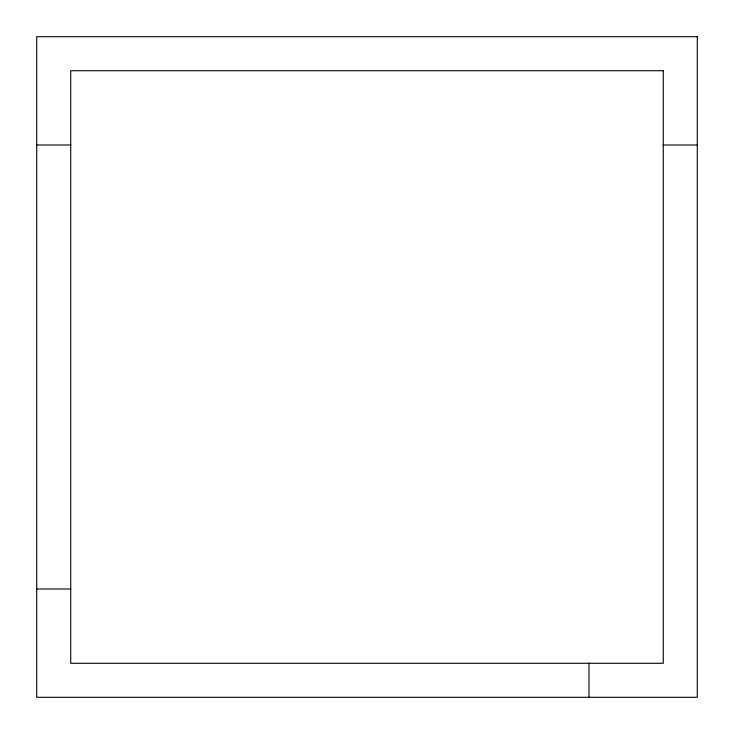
<?xml version="1.0" encoding="UTF-8"?>
<svg xmlns="http://www.w3.org/2000/svg" width="734" height="734" viewBox="0 0 734 734"><rect width="100%" height="100%" fill="white"/><g stroke="black" fill="none" stroke-linecap="round" stroke-linejoin="round"><path stroke-width="1.1" d="M36.7 145.011L70.904 145.011M663.096 145.011L697.3 145.011M36.7 588.989L70.904 588.989M588.989 663.096L588.989 697.3M697.3 36.7L36.7 36.7L36.7 697.3L697.3 697.3L697.3 36.7M663.279 70.721L70.721 70.721L70.721 663.279L663.279 663.279L663.279 70.721"/></g></svg>
